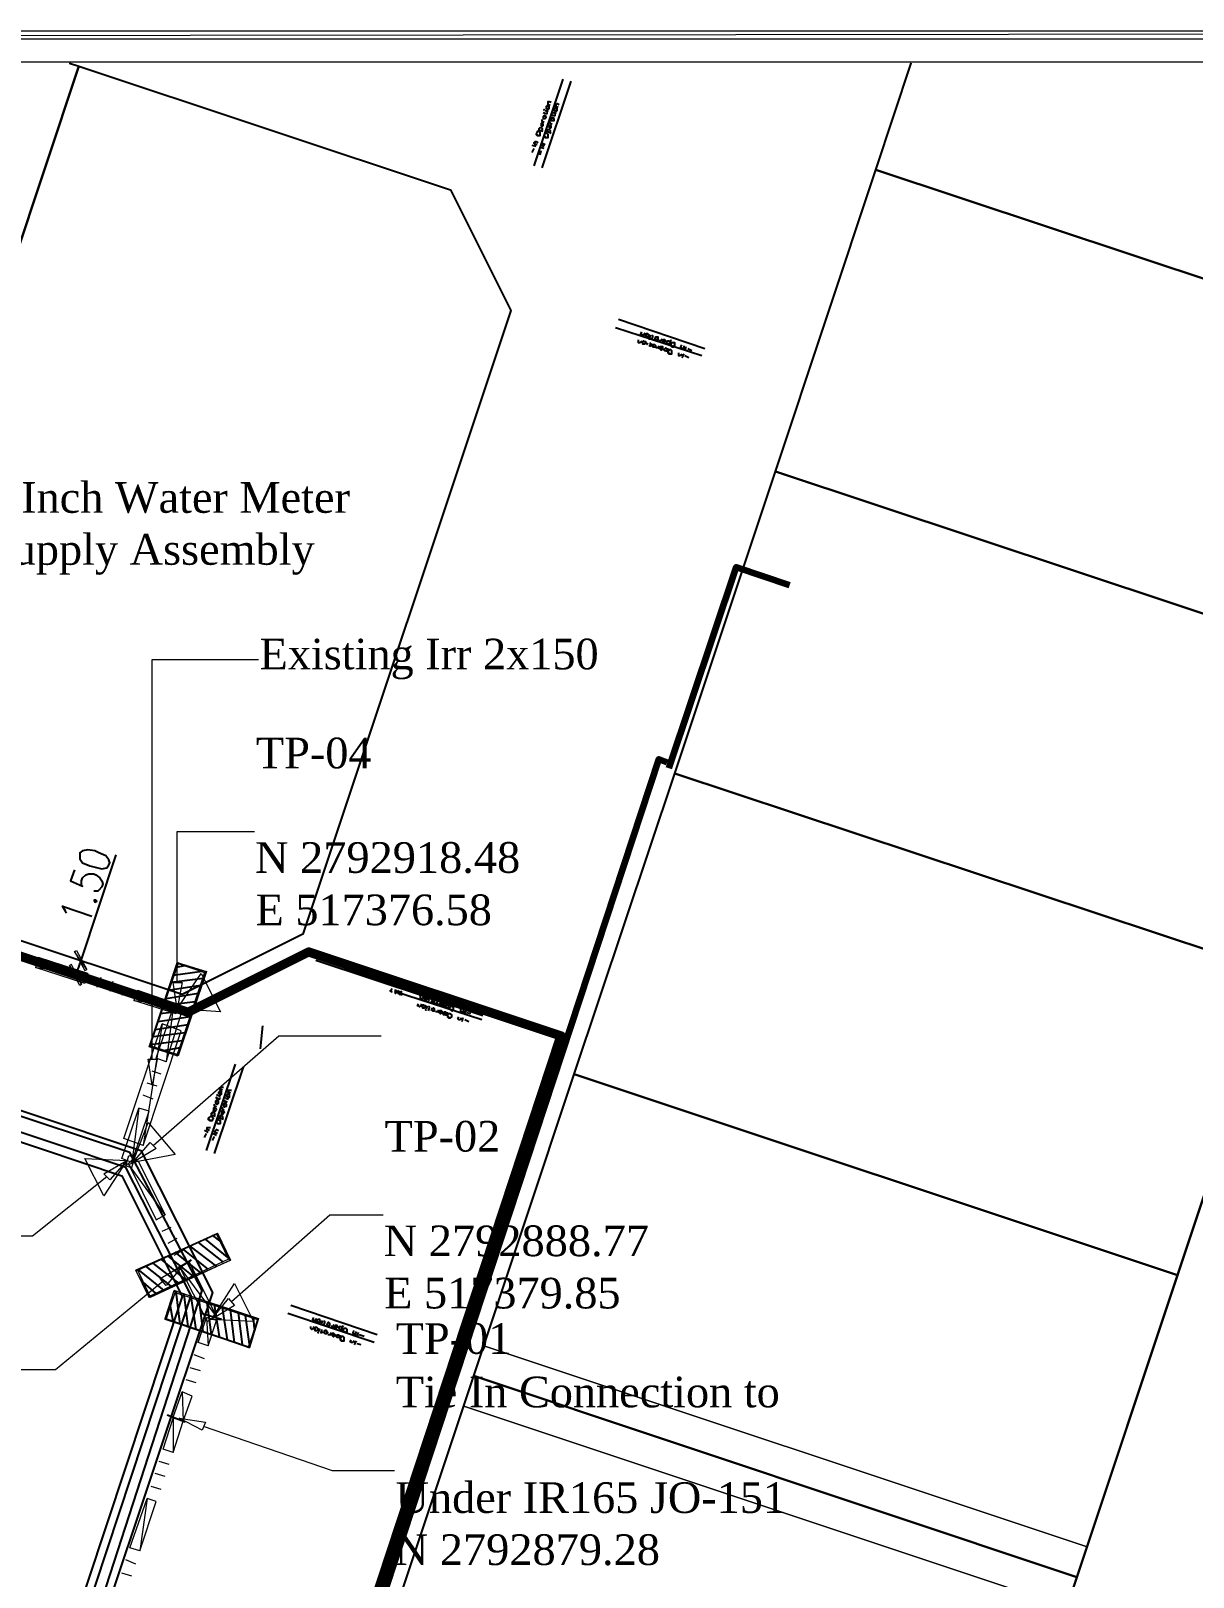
# Model space of a CAD drawing. Header units: inches. Extents: x 5 to 844, y 8 to 596.
# Drawn here: x 334.9 to 483.5, y 398.2 to 595.8 of the extents above; entities that cross this region are included whole.
import ezdxf

# ---------------------------------------------------------------- set-up
doc = ezdxf.new("R2010")
doc.units = ezdxf.units.IN
doc.header["$MEASUREMENT"] = 0
doc.layers.add('PDF_Geometry', color=7, linetype='Continuous')
doc.layers.add('PDF_Text', color=7, linetype='Continuous')
doc.styles.add('PDF Times New Roman', font='times.ttf')

msp = doc.modelspace()

# ---------------------------------------------------------------- linework, layer by layer
at = {"layer": 'PDF_Geometry', "lineweight": 0}
for points in [[(843.66, 595.79), (6.31, 594.76), (5.16, 595.79), (843.66, 595.79)], [(842.63, 594.76), (843.66, 595.79), (6.31, 594.76), (842.63, 594.76)], [(735.15, 157.65), (735.15, 591.8), (10.56, 591.8), (10.56, 12.74)], [(350.35, 464.39), (350.35, 515.43), (363.98, 515.43)], [(353.57, 474.16), (353.57, 493.45), (363.47, 493.45)], [(342, 475.83), (340.45, 478.15), (340.71, 478.28), (342, 475.83)], [(340.07, 476.48), (339.81, 476.35), (341.35, 473.9), (340.07, 476.48)], [(339.81, 476.35), (341.35, 473.9), (341.1, 473.78), (339.81, 476.35)], [(341.74, 475.7), (342, 475.83), (340.45, 478.15), (341.74, 475.7)], [(354.21, 474.16), (353.57, 470.82), (353.05, 474.16), (354.21, 474.16)], [(350.48, 453.33), (366.55, 467.35), (379.67, 467.35)], [(351, 464.39), (350.35, 461.05), (349.84, 464.39), (351, 464.39)], [(350.87, 452.95), (347.91, 451.15), (350.1, 453.72), (350.87, 452.95)], [(344.18, 449.73), (347.14, 451.41), (344.95, 448.96), (344.18, 449.73)], [(344.57, 449.35), (335.05, 441.76), (330.04, 441.76)], [(360.51, 433.41), (373.11, 444.46), (379.92, 444.46)], [(351.38, 436.36), (354.34, 438.04), (352.15, 435.46), (351.38, 436.36)], [(351.77, 435.98), (338.01, 424.66), (330.17, 424.66)], [(360.9, 432.89), (357.94, 431.09), (360.12, 433.79), (360.9, 432.89)], [(356.78, 416.95), (353.83, 418.49), (357.17, 417.98), (356.78, 416.95)], [(356.91, 417.46), (373.37, 411.81), (381.34, 411.81)]]:
    msp.add_lwpolyline(points, dxfattribs=at)
at = {"layer": 'PDF_Geometry', "color": 252, "lineweight": 20, "true_color": 0x989898}
for points in [[(10.69, 558.11), (10.94, 558.11), (30.74, 556.83), (35.11, 556.57), (54.91, 554.64), (74.58, 552.33), (81.65, 551.3), (101.19, 548.22), (120.74, 544.62), (137.32, 541.02), (156.61, 536.52), (175.76, 531.37), (192.22, 526.49), (211.12, 520.45), (223.72, 516.07), (248.92, 507.72), (306.64, 488.43), (354.21, 472.62), (369.64, 480.33), (396.25, 560.04), (388.54, 575.47), (340.97, 591.28), (339.81, 591.67)], [(533.04, 591.67), (532.79, 591.03), (519.93, 552.46), (507.2, 513.89), (494.35, 475.32), (481.49, 436.75), (455.78, 359.61), (442.92, 321.04), (432.76, 290.19), (440.35, 287.61), (437.91, 279.9), (430.19, 282.47), (427.62, 274.76), (371.7, 106.98), (448.83, 145.68), (597.33, 591.67)], [(447.42, 591.67), (442.92, 578.04), (430.06, 539.47), (417.21, 500.9), (404.35, 462.46), (392.78, 427.75), (469.92, 402.04), (481.49, 436.75), (494.35, 475.32), (507.2, 513.89), (519.93, 552.46), (532.79, 591.03), (533.04, 591.67)], [(182.58, 397.02), (201.22, 390.85), (262.93, 370.28), (314.48, 353.18), (329.91, 360.9), (354.21, 434.05), (346.5, 449.48), (295.07, 466.71), (233.36, 487.15), (215.75, 493.06), (197.36, 499.36), (178.72, 505.15)], [(390.21, 420.04), (467.35, 394.32), (469.92, 402.04), (392.78, 427.75), (390.21, 420.04)], [(353.05, 308.18), (430.19, 282.47), (442.92, 321.04), (455.78, 359.61), (467.35, 394.32), (390.21, 420.04), (378.64, 385.32), (365.91, 346.75), (353.05, 308.18)]]:
    msp.add_lwpolyline(points, dxfattribs=at)
at = {"layer": 'PDF_Geometry', "lineweight": 25}
for points in [[(339.81, 591.67), (340.97, 591.28), (323.87, 539.86), (266.02, 559.14), (276.81, 591.67)], [(306.64, 488.43), (323.87, 539.86), (340.97, 591.28), (388.54, 575.47), (396.25, 560.04), (369.64, 480.33), (354.21, 472.62), (306.64, 488.43)], [(597.33, 591.67), (448.83, 145.68), (371.7, 106.98), (427.62, 274.76), (430.19, 282.47), (437.91, 279.9), (440.35, 287.61), (432.76, 290.19), (442.92, 321.04), (455.78, 359.61), (481.49, 436.75), (494.35, 475.32), (507.2, 513.89), (519.93, 552.46), (532.79, 591.03), (533.04, 591.67)], [(530.6, 591.67), (532.79, 591.03), (519.93, 552.46), (442.92, 578.04), (447.42, 591.67)], [(399.21, 578.56), (402.94, 589.61)], [(400.24, 578.3), (403.97, 589.36)], [(400.37, 585.37), (400.75, 585.24), (400.88, 585.24), (400.88, 585.37)], [(400.75, 584.86), (400.49, 584.99), (400.49, 584.86), (400.37, 584.86), (400.37, 584.73), (400.37, 584.6), (400.49, 584.6), (400.62, 584.6), (400.75, 584.73), (400.75, 584.86)], [(400.49, 585.63), (400.49, 585.76), (400.49, 585.63)], [(400.49, 585.24), (400.62, 585.37)], [(400.62, 585.63), (401.01, 585.5)], [(400.75, 586.01), (400.75, 585.88), (400.88, 585.88), (400.88, 585.76), (401.01, 585.76), (401.14, 585.88), (401.14, 586.01), (401.14, 586.14), (401.01, 586.14), (400.88, 586.14), (400.75, 586.14), (400.75, 586.01)], [(401.27, 586.27), (400.88, 586.4)], [(401.01, 586.4), (401.01, 586.53), (401.01, 586.66), (401.01, 586.78), (401.14, 586.78), (401.39, 586.66)], [(401.39, 585.11), (401.78, 584.99), (401.91, 584.99), (401.91, 585.11)], [(401.52, 585.37), (401.52, 585.5), (401.52, 585.37)], [(401.52, 584.99), (401.65, 585.11)], [(401.65, 585.37), (402.04, 585.24)], [(401.78, 585.76), (401.78, 585.63), (401.91, 585.63), (401.91, 585.5), (402.04, 585.5), (402.17, 585.63), (402.17, 585.76), (402.17, 585.88), (402.04, 585.88), (401.91, 585.88), (401.78, 585.76)], [(402.29, 586.01), (401.91, 586.14)], [(402.04, 586.14), (402.04, 586.27), (402.04, 586.4), (402.17, 586.53), (402.42, 586.4)], [(400.37, 582.93), (399.85, 583.06), (399.85, 583.19), (399.85, 583.31), (399.98, 583.44), (400.11, 583.44), (400.24, 583.31), (400.24, 583.19), (400.11, 583.06)], [(400.11, 583.7), (400.24, 583.96), (400.24, 584.09), (400.11, 583.96), (400.11, 583.83), (400.11, 583.7), (400.24, 583.57), (400.37, 583.7), (400.37, 583.83), (400.37, 583.96)], [(400.24, 584.21), (400.24, 584.34), (400.24, 584.47)], [(400.49, 584.09), (400.24, 584.21), (400.37, 584.21)], [(400.88, 582.93), (400.88, 583.06), (401.01, 583.19), (401.14, 583.19), (401.27, 583.06), (401.27, 582.93), (401.14, 582.8)], [(401.14, 583.44), (401.27, 583.7), (401.14, 583.7), (401.14, 583.57), (401.14, 583.44), (401.27, 583.31), (401.39, 583.44), (401.39, 583.57), (401.39, 583.7)], [(401.27, 583.96), (401.27, 584.09), (401.27, 584.21)], [(401.52, 583.83), (401.27, 583.96), (401.39, 583.96)], [(401.78, 584.6), (401.52, 584.73), (401.52, 584.6), (401.39, 584.6), (401.39, 584.47), (401.39, 584.34), (401.52, 584.34), (401.65, 584.34), (401.78, 584.34), (401.78, 584.47), (401.78, 584.6)], [(399.47, 581), (398.95, 581.13)], [(399.34, 581.26), (399.21, 581.39), (399.21, 581.51), (399.34, 581.51), (399.34, 581.64), (399.47, 581.64), (399.72, 581.51)], [(399.59, 581.26), (399.21, 581.26)], [(399.47, 582.67), (399.47, 582.54), (399.59, 582.54), (399.59, 582.41), (399.72, 582.41), (399.85, 582.41), (399.98, 582.41), (399.98, 582.54), (399.98, 582.67), (399.98, 582.8), (399.85, 582.93), (399.72, 582.93), (399.59, 582.93), (399.59, 582.8), (399.47, 582.67)], [(400.24, 581.13), (400.24, 581.26), (400.37, 581.39), (400.62, 581.26)], [(400.49, 581), (400.24, 581.13), (400.37, 581)], [(400.49, 582.41), (400.49, 582.29), (400.62, 582.29), (400.62, 582.16), (400.75, 582.16), (400.88, 582.16), (401.01, 582.16), (401.01, 582.29), (401.01, 582.41), (401.01, 582.54), (400.88, 582.67), (400.75, 582.67), (400.62, 582.67), (400.49, 582.54), (400.49, 582.41)], [(401.39, 582.67), (400.88, 582.93), (400.88, 582.8)], [(398.95, 580.23), (399.21, 580.74)], [(400.49, 580.74), (399.98, 580.87)], [(399.98, 579.97), (400.11, 580.49)], [(430.06, 539.47), (442.92, 578.04), (519.93, 552.46), (507.2, 513.89), (430.06, 539.47)], [(420.68, 554.26), (409.62, 557.86)], [(421.06, 555.16), (410.01, 558.89)], [(413.22, 556.96), (413.09, 556.96), (412.97, 556.96), (412.84, 556.96), (412.84, 557.09), (412.97, 557.34)], [(412.84, 556.06), (412.71, 555.93), (412.58, 555.93), (412.58, 556.06), (412.58, 556.32)], [(412.97, 556.19), (412.84, 555.93)], [(413.22, 555.8), (413.35, 555.8), (413.48, 555.93), (413.48, 556.06), (413.35, 556.06), (413.22, 556.19), (413.09, 556.06), (413.09, 555.93), (413.09, 555.8), (413.22, 555.8)], [(413.35, 557.21), (413.22, 556.83)], [(413.61, 556.7), (413.74, 556.7), (413.87, 556.83), (413.87, 556.96), (413.74, 556.96), (413.74, 557.09), (413.61, 557.09), (413.48, 557.09), (413.48, 556.96), (413.48, 556.83), (413.48, 556.7), (413.61, 556.7)], [(413.61, 555.67), (413.74, 555.93)], [(413.61, 555.54), (413.61, 555.54)], [(413.99, 556.44), (413.87, 556.44), (413.99, 556.44)], [(414.12, 555.54), (413.87, 555.54)], [(413.99, 556.57), (414.12, 556.96)], [(413.99, 555.42), (414.12, 555.8), (413.99, 555.93)], [(414.25, 556.32), (414.38, 556.7), (414.38, 556.83), (414.25, 556.83)], [(414.38, 556.44), (414.25, 556.57)], [(414.25, 555.42), (414.38, 555.8)], [(414.38, 555.54), (414.38, 555.42), (414.51, 555.42), (414.64, 555.42), (414.76, 555.42), (414.76, 555.54), (414.64, 555.67), (414.51, 555.67), (414.38, 555.67)], [(414.64, 556.32), (414.76, 556.7), (414.89, 556.7), (415.02, 556.7), (415.02, 556.57), (415.02, 556.44), (415.02, 556.32), (414.89, 556.32), (414.76, 556.32), (414.76, 556.44), (414.64, 556.44)], [(415.15, 555.29), (415.02, 555.29), (414.89, 555.29), (414.76, 555.29)], [(415.15, 555.54), (415.02, 555.16)], [(415.41, 556.19), (415.28, 556.19), (415.15, 556.19)], [(415.66, 555.16), (415.28, 555.29), (415.28, 555.16), (415.41, 555.03), (415.54, 555.03), (415.54, 555.16), (415.66, 555.16), (415.66, 555.29), (415.66, 555.42), (415.54, 555.42), (415.41, 555.42), (415.28, 555.42)], [(415.54, 556.44), (415.41, 556.19), (415.41, 556.32)], [(415.92, 556.06), (415.66, 556.19), (415.66, 556.06), (415.79, 556.06), (415.92, 556.06), (416.05, 556.19), (415.92, 556.32), (415.79, 556.32), (415.66, 556.32)], [(416.18, 554.9), (416.05, 554.9), (415.92, 554.9), (415.79, 555.03), (415.92, 555.16), (416.05, 555.29), (416.18, 555.16), (416.31, 555.03)], [(416.69, 556.32), (416.56, 555.8), (416.44, 555.8), (416.31, 555.8), (416.18, 555.93), (416.18, 556.06), (416.31, 556.19), (416.44, 556.19), (416.56, 556.06)], [(416.18, 554.77), (416.31, 555.29)], [(416.95, 555.42), (417.08, 555.42), (417.08, 555.54), (417.21, 555.54), (417.21, 555.67), (417.21, 555.8), (417.21, 555.93), (417.08, 555.93), (416.95, 555.93), (416.82, 555.93), (416.69, 555.8), (416.69, 555.67), (416.69, 555.54), (416.82, 555.54), (416.82, 555.42), (416.95, 555.42)], [(418.36, 555.29), (418.24, 555.16), (418.11, 555.16), (418.11, 555.29), (417.98, 555.29), (417.98, 555.42), (418.11, 555.67)], [(418.36, 555.54), (418.36, 555.16)], [(418.62, 555.42), (418.49, 554.9)], [(416.56, 554.52), (416.69, 554.52), (416.82, 554.52), (416.82, 554.64), (416.82, 554.77), (416.82, 554.9), (416.69, 555.03), (416.56, 555.03), (416.44, 555.03), (416.44, 554.9), (416.31, 554.77), (416.31, 554.64), (416.44, 554.64), (416.44, 554.52), (416.56, 554.52)], [(417.98, 554.39), (417.85, 554.26), (417.72, 554.26), (417.72, 554.39), (417.72, 554.64)], [(418.11, 554.52), (417.98, 554.26)], [(418.36, 554.52), (418.11, 554)], [(419.01, 554), (418.49, 554.26)], [(419.39, 554.9), (418.88, 555.16)], [(417.21, 500.9), (430.06, 539.47), (507.2, 513.89), (494.35, 475.32), (417.21, 500.9)], [(404.35, 462.46), (417.21, 500.9), (494.35, 475.32), (481.49, 436.75), (404.35, 462.46)], [(345.73, 490.49), (341.23, 476.99), (340.58, 475.06)], [(341.35, 476.99), (341.23, 476.99)], [(340.71, 475.06), (340.71, 475.06)], [(381.08, 472.88), (380.95, 473.13), (380.7, 473)], [(380.95, 473.13), (381.08, 473.39)], [(392.52, 469.41), (381.34, 473)], [(381.85, 473.13), (381.47, 472.75), (381.47, 473.26)], [(381.72, 473), (381.47, 473.13)], [(392.78, 470.43), (381.72, 474.03)], [(382.24, 472.49), (382.24, 473), (381.98, 472.62), (381.98, 473), (381.72, 472.75)], [(385.07, 472.36), (384.94, 472.1), (384.81, 472.1), (384.68, 472.1), (384.68, 472.23), (384.68, 472.49)], [(384.68, 471.2), (384.55, 471.08), (384.42, 471.2), (384.3, 471.2), (384.42, 471.46)], [(384.81, 471.46), (384.68, 471.08)], [(385.07, 470.95), (385.19, 470.95), (385.32, 471.08), (385.32, 471.2), (385.19, 471.2), (385.07, 471.33), (384.94, 471.2), (384.94, 471.08), (384.94, 470.95), (385.07, 470.95)], [(385.32, 471.85), (385.45, 471.98), (385.58, 471.98), (385.58, 472.1), (385.58, 472.23), (385.45, 472.23), (385.32, 472.23), (385.19, 472.23), (385.19, 472.1), (385.19, 471.98), (385.32, 471.98), (385.32, 471.85)], [(385.45, 470.69), (385.32, 470.69), (385.45, 470.69)], [(385.45, 470.82), (385.58, 471.2)], [(385.71, 471.85), (385.84, 472.1)], [(385.71, 471.59), (385.71, 471.72), (385.71, 471.59)], [(385.71, 470.56), (385.84, 470.95), (385.84, 471.08), (385.71, 471.08)], [(385.84, 470.69), (385.71, 470.69)], [(386.22, 471.59), (385.97, 471.72)], [(386.09, 471.46), (386.22, 471.85), (386.22, 471.98), (386.09, 471.98), (386.09, 472.1)], [(386.09, 470.56), (386.22, 470.95)], [(386.09, 470.69), (386.22, 470.56), (386.35, 470.56), (386.48, 470.56), (386.48, 470.69), (386.48, 470.82), (386.35, 470.82), (386.35, 470.95), (386.22, 470.82)], [(386.48, 471.85), (386.35, 471.59), (386.48, 471.59), (386.61, 471.46), (386.74, 471.59), (386.87, 471.59), (386.87, 471.72), (386.74, 471.85), (386.61, 471.85), (386.48, 471.85)], [(386.87, 470.43), (386.74, 470.43), (386.61, 470.43)], [(387.25, 471.46), (387.12, 471.46), (386.99, 471.33), (386.87, 471.46)], [(386.99, 470.69), (386.87, 470.31)], [(387.25, 471.72), (387.12, 471.33)], [(387.38, 470.31), (387.12, 470.43), (387.12, 470.31), (387.25, 470.18), (387.38, 470.31), (387.51, 470.31), (387.51, 470.43), (387.38, 470.56), (387.25, 470.56), (387.12, 470.56)], [(387.77, 471.33), (387.38, 471.46), (387.38, 471.33), (387.38, 471.2), (387.51, 471.2), (387.64, 471.2), (387.77, 471.33), (387.77, 471.46), (387.64, 471.46), (387.64, 471.59), (387.51, 471.59), (387.38, 471.46)], [(388.02, 470.05), (387.89, 470.05), (387.77, 470.05), (387.64, 470.05), (387.64, 470.18), (387.64, 470.31), (387.77, 470.31), (387.77, 470.43), (387.89, 470.43), (387.89, 470.31), (388.02, 470.31), (388.02, 470.18)], [(388.28, 471.08), (388.15, 470.95), (388.02, 471.08), (387.89, 471.08), (387.89, 471.2), (388.02, 471.33), (388.15, 471.33), (388.28, 471.33), (388.28, 471.2)], [(388.02, 469.92), (388.15, 470.43)], [(388.28, 470.95), (388.41, 471.46)], [(388.67, 470.56), (388.79, 470.56), (388.79, 470.69), (388.92, 470.69), (388.92, 470.82), (388.92, 470.95), (388.92, 471.08), (388.79, 471.08), (388.67, 471.2), (388.54, 471.08), (388.41, 470.95), (388.41, 470.82), (388.54, 470.69), (388.67, 470.56)], [(390.08, 470.43), (389.95, 470.43), (389.82, 470.43), (389.82, 470.56), (389.82, 470.82)], [(390.21, 470.69), (390.08, 470.31)], [(390.47, 470.56), (390.21, 470.05)], [(391.11, 470.18), (390.59, 470.31)], [(388.41, 469.66), (388.54, 469.66), (388.67, 469.79), (388.67, 469.92), (388.67, 470.05), (388.54, 470.18), (388.41, 470.18), (388.28, 470.18), (388.15, 470.05), (388.15, 469.92), (388.15, 469.79), (388.28, 469.79), (388.28, 469.66), (388.41, 469.66)], [(389.82, 469.53), (389.69, 469.41), (389.57, 469.41), (389.44, 469.53), (389.57, 469.79)], [(389.82, 469.66), (389.82, 469.41)], [(390.08, 469.66), (389.95, 469.15)], [(390.85, 469.15), (390.34, 469.41)], [(262.93, 370.28), (279, 418.49), (295.07, 466.71), (346.5, 449.48), (354.21, 434.05), (329.91, 360.9), (314.48, 353.18), (262.93, 370.28)], [(357.3, 452.69), (361.02, 463.75)], [(358.32, 452.31), (362.05, 463.36)], [(481.49, 436.75), (468.63, 398.18), (391.49, 423.89), (404.35, 462.46), (481.49, 436.75)], [(359.35, 460.41), (358.97, 460.53)], [(359.1, 460.53), (359.1, 460.66), (359.1, 460.79), (359.22, 460.79), (359.48, 460.79)], [(358.32, 458.35), (358.32, 458.48), (358.32, 458.61)], [(358.45, 459.51), (358.84, 459.25), (358.97, 459.25), (358.97, 459.38), (359.1, 459.38)], [(358.84, 458.99), (358.58, 459.12), (358.58, 458.99), (358.45, 458.99), (358.45, 458.86), (358.45, 458.73), (358.58, 458.73), (358.58, 458.61), (358.71, 458.61), (358.71, 458.73), (358.84, 458.73), (358.84, 458.86), (358.84, 458.99)], [(358.58, 459.76), (358.71, 459.76), (358.58, 459.76)], [(358.58, 459.25), (358.71, 459.51)], [(358.71, 459.76), (359.1, 459.63)], [(358.84, 460.15), (358.84, 460.02), (358.97, 460.02), (358.97, 459.89), (359.1, 459.89), (359.22, 459.89), (359.22, 460.02), (359.22, 460.15), (359.22, 460.28), (359.1, 460.28), (358.97, 460.28), (358.97, 460.15), (358.84, 460.15)], [(359.48, 459.12), (359.87, 458.86), (360, 458.99)], [(359.87, 458.61), (359.61, 458.73), (359.61, 458.61), (359.48, 458.61), (359.48, 458.48), (359.48, 458.35), (359.61, 458.35), (359.61, 458.22), (359.74, 458.35), (359.87, 458.35), (359.87, 458.48), (359.87, 458.61)], [(359.61, 459.38), (359.61, 459.51), (359.61, 459.38)], [(359.61, 458.86), (359.74, 459.12)], [(359.74, 459.38), (360.12, 459.25)], [(359.87, 459.76), (359.87, 459.63), (360, 459.63), (360, 459.51), (360.12, 459.51), (360.25, 459.51), (360.25, 459.63), (360.25, 459.76), (360.25, 459.89), (360.12, 459.89), (360, 459.89), (359.87, 459.76)], [(360.38, 460.02), (360, 460.15)], [(360.12, 460.15), (360.12, 460.28), (360.12, 460.41), (360.25, 460.41), (360.51, 460.41)], [(357.55, 456.81), (357.55, 456.68), (357.68, 456.68), (357.68, 456.55), (357.81, 456.55), (357.94, 456.55), (358.07, 456.55), (358.07, 456.68), (358.2, 456.81), (358.07, 456.93), (357.94, 457.06), (357.81, 457.06), (357.68, 456.93), (357.55, 456.81)], [(358.45, 457.06), (357.94, 457.19), (357.94, 457.32), (357.94, 457.45), (358.07, 457.45), (358.07, 457.58), (358.2, 457.58), (358.32, 457.45), (358.32, 457.32), (358.32, 457.19), (358.2, 457.19)], [(358.2, 457.71), (358.32, 458.09), (358.2, 458.09), (358.2, 457.96), (358.2, 457.83), (358.2, 457.71), (358.32, 457.71), (358.45, 457.71), (358.45, 457.83), (358.58, 457.96), (358.45, 458.09)], [(358.58, 458.22), (358.32, 458.35), (358.45, 458.35)], [(358.58, 456.42), (358.58, 456.29), (358.71, 456.16), (358.84, 456.16), (358.97, 456.16), (359.1, 456.16), (359.1, 456.29), (359.1, 456.42), (359.1, 456.55), (358.97, 456.55), (358.84, 456.68), (358.71, 456.68), (358.71, 456.55), (358.58, 456.42)], [(359.48, 456.68), (358.97, 456.81), (358.97, 456.93), (358.97, 457.06), (359.1, 457.06), (359.1, 457.19), (359.22, 457.19), (359.35, 457.06), (359.35, 456.93), (359.35, 456.81), (359.22, 456.81)], [(359.22, 457.32), (359.35, 457.71), (359.22, 457.71), (359.22, 457.58), (359.22, 457.45), (359.22, 457.32), (359.35, 457.32), (359.48, 457.45), (359.61, 457.58), (359.48, 457.58), (359.48, 457.71)], [(359.35, 457.96), (359.35, 458.09), (359.35, 458.22)], [(359.61, 457.83), (359.35, 457.96), (359.48, 457.96)], [(357.55, 455.01), (357.04, 455.26)], [(357.04, 454.36), (357.3, 454.88)], [(357.68, 455.26), (357.3, 455.39)], [(357.42, 455.39), (357.42, 455.52), (357.42, 455.65), (357.55, 455.65), (357.81, 455.65)], [(358.58, 454.62), (358.07, 454.88)], [(358.45, 455.01), (358.45, 455.13), (358.32, 455.13), (358.45, 455.26), (358.58, 455.39), (358.84, 455.26)], [(358.71, 454.88), (358.32, 455.01)], [(358.07, 453.98), (358.32, 454.49)], [(379.15, 429.16), (368.1, 432.89)], [(378.77, 428.14), (367.71, 431.86)], [(371.31, 430.96), (371.18, 430.96), (371.05, 430.96), (370.92, 430.96), (370.92, 431.09), (371.05, 431.35)], [(371.31, 431.22), (371.31, 430.84)], [(371.7, 430.71), (371.82, 430.71), (371.82, 430.84), (371.95, 430.84), (371.82, 430.96), (371.82, 431.09), (371.7, 431.09), (371.57, 431.09), (371.44, 430.96), (371.44, 430.84), (371.57, 430.84), (371.57, 430.71), (371.7, 430.71)], [(372.08, 430.58), (372.21, 430.96)], [(372.34, 430.32), (372.47, 430.71), (372.47, 430.84), (372.34, 430.84)], [(370.92, 429.94), (370.8, 429.81), (370.67, 429.94), (370.67, 430.06), (370.67, 430.19)], [(371.05, 430.19), (370.92, 429.81)], [(371.31, 429.68), (371.44, 429.68), (371.57, 429.81), (371.57, 429.94), (371.44, 430.06), (371.31, 430.06), (371.18, 430.06), (371.18, 429.94), (371.18, 429.81), (371.18, 429.68), (371.31, 429.68)], [(371.7, 429.42), (371.57, 429.42), (371.7, 429.42)], [(371.7, 429.55), (371.82, 429.94)], [(372.08, 430.45), (371.95, 430.45), (372.08, 430.45)], [(371.95, 429.29), (372.08, 429.68), (372.08, 429.81)], [(372.21, 429.42), (371.95, 429.42)], [(372.47, 430.45), (372.34, 430.58)], [(372.34, 429.29), (372.47, 429.68)], [(372.34, 429.42), (372.47, 429.29), (372.6, 429.29), (372.72, 429.29), (372.85, 429.42), (372.72, 429.42), (372.72, 429.55), (372.6, 429.68), (372.47, 429.68), (372.47, 429.55)], [(372.85, 430.71), (372.72, 430.45), (372.85, 430.32), (372.98, 430.32), (373.11, 430.32), (373.11, 430.45), (373.11, 430.58), (372.98, 430.71), (372.85, 430.71)], [(373.11, 429.16), (372.98, 429.16), (372.85, 429.16)], [(373.24, 429.42), (373.11, 429.04)], [(373.5, 430.19), (373.37, 430.19), (373.24, 430.19)], [(373.75, 429.04), (373.37, 429.16), (373.37, 429.04), (373.5, 428.91), (373.62, 428.91), (373.62, 429.04), (373.75, 429.04), (373.75, 429.16), (373.62, 429.29), (373.5, 429.29), (373.37, 429.29)], [(373.62, 430.45), (373.5, 430.19), (373.5, 430.32)], [(374.01, 430.06), (373.62, 430.19), (373.62, 430.06), (373.75, 430.06), (373.88, 430.06), (374.01, 430.06), (374.01, 430.19), (374.01, 430.32), (373.88, 430.32), (373.75, 430.32)], [(374.27, 428.78), (374.14, 428.78), (374.01, 428.78), (373.88, 428.91), (373.88, 429.04), (374.01, 429.04), (374.01, 429.16), (374.14, 429.16), (374.27, 429.04), (374.27, 428.91)], [(374.52, 429.81), (374.4, 429.81), (374.27, 429.94), (374.27, 430.06), (374.27, 430.19), (374.4, 430.19), (374.52, 430.19), (374.65, 430.06)], [(374.27, 428.65), (374.4, 429.16)], [(374.65, 428.39), (374.78, 428.39), (374.91, 428.39), (374.91, 428.52), (374.91, 428.65), (374.91, 428.78), (374.78, 428.91), (374.65, 428.91), (374.52, 428.91), (374.52, 428.78), (374.4, 428.65), (374.4, 428.52), (374.52, 428.52), (374.52, 428.39), (374.65, 428.39)], [(374.78, 430.32), (374.52, 429.81), (374.65, 429.81)], [(375.04, 429.42), (375.17, 429.42), (375.17, 429.55), (375.3, 429.55), (375.3, 429.68), (375.3, 429.81), (375.17, 429.94), (375.04, 429.94), (374.91, 429.94), (374.78, 429.81), (374.78, 429.68), (374.78, 429.55), (374.91, 429.55), (375.04, 429.42)], [(376.32, 429.16), (376.2, 429.16), (376.2, 429.29), (376.07, 429.29), (376.07, 429.42), (376.2, 429.68)], [(376.45, 429.55), (376.32, 429.16), (376.45, 429.29)], [(376.71, 429.42), (376.58, 428.91)], [(377.48, 428.91), (376.84, 429.16)], [(376.07, 428.26), (375.94, 428.14), (375.81, 428.14), (375.81, 428.26), (375.68, 428.26), (375.81, 428.52)], [(376.2, 428.39), (376.07, 428.14)], [(376.45, 428.39), (376.2, 427.88)], [(377.1, 427.88), (376.58, 428.01)], [(468.63, 398.18), (455.78, 359.61), (378.64, 385.32), (391.49, 423.89), (468.63, 398.18)]]:
    msp.add_lwpolyline(points, dxfattribs=at)
at = {"layer": 'PDF_Geometry', "color": 1, "lineweight": 90}
for points in [[(416.44, 501.55), (425.05, 527.26), (431.86, 524.95)], [(435.98, 281.83), (434.44, 277.59), (349.45, 306.51), (402.42, 467.22), (370.41, 477.89), (354.98, 470.18), (292.24, 491.13), (296.23, 503.09)], [(435.59, 281.96), (434.31, 277.97), (349.84, 306.77), (402.81, 467.48), (370.41, 478.28), (354.98, 470.56), (292.63, 491.39), (296.49, 503.09)], [(435.21, 281.96), (434.31, 279.51), (351, 307.93), (415.15, 502.7), (416.18, 502.32)]]:
    msp.add_lwpolyline(points, dxfattribs=at)
at = {"layer": 'PDF_Geometry', "color": 3, "lineweight": 25}
msp.add_lwpolyline([(179.88, 509), (198.52, 503.22), (217.03, 496.79), (249.94, 485.86), (264.6, 480.85), (348.94, 452.69), (358.07, 434.56), (336.47, 369.9), (366.68, 359.87), (348.94, 306.64), (418.11, 283.5), (432.12, 279.26), (434.31, 285.94)], dxfattribs=at)
at = {"layer": 'PDF_Geometry', "color": 5, "lineweight": 25}
for points in [[(341.1, 490.49), (341.1, 489.98), (341.48, 489.46), (342.38, 489.08), (342.9, 488.95), (343.93, 488.69), (344.57, 488.82), (344.83, 489.2), (344.95, 489.46), (344.83, 489.85), (344.44, 490.36), (343.54, 490.75), (343.03, 491), (342.13, 491.13), (341.48, 491), (341.1, 490.75), (341.1, 490.49)], [(340.45, 488.56), (339.94, 487.15), (341.48, 486.5), (341.35, 486.63), (341.35, 487.15), (341.48, 487.53), (341.87, 487.92), (342.25, 488.05), (342.9, 488.05), (343.15, 487.92), (343.67, 487.53), (343.93, 487.15), (344.05, 486.76), (343.93, 486.38), (343.54, 485.99), (343.41, 485.86), (342.9, 485.86)], [(342.9, 484.7), (343.03, 484.45), (343.28, 484.58), (343.15, 484.7), (342.9, 484.7)], [(339.43, 483.03), (339.3, 483.29), (338.91, 483.93), (342.64, 482.65)]]:
    msp.add_lwpolyline(points, dxfattribs=at)
at = {"layer": 'PDF_Geometry', "color": 1, "lineweight": 0}
for points in [[(335.83, 477.38), (335.44, 476.09), (342.13, 475.32), (335.83, 477.38)], [(335.44, 476.09), (342.13, 475.32), (341.74, 474.03), (335.44, 476.09)], [(343.8, 474.8), (343.28, 473.52)], [(345.34, 474.29), (344.95, 473)], [(346.88, 473.65), (346.5, 472.49)], [(348.55, 473.13), (348.04, 471.85), (353.83, 471.33), (348.55, 473.13)], [(348.04, 471.85), (353.83, 471.33), (353.44, 470.18), (348.04, 471.85)], [(353.05, 470.95), (352.15, 464.01), (350.87, 464.52), (353.05, 470.95)], [(354.21, 470.56), (353.05, 470.95), (352.15, 464.01), (354.21, 470.56)], [(351.51, 462.46), (350.35, 462.85)], [(351, 460.92), (349.71, 461.31)], [(350.48, 459.25), (349.2, 459.76)], [(348.68, 458.09), (347.78, 451.15), (346.5, 451.66), (348.68, 458.09)], [(349.97, 457.71), (348.68, 458.09), (347.78, 451.15), (349.97, 457.71)], [(348.17, 451.79), (347.01, 450.76), (347.4, 452.05), (348.17, 451.79)], [(347.78, 450.51), (348.17, 451.79), (347.01, 450.76), (347.78, 450.51)], [(352.03, 444.46), (347.4, 450.89), (348.55, 451.41), (352.03, 444.46)], [(347.4, 450.89), (348.55, 451.41)], [(350.87, 443.82), (352.03, 444.46), (347.4, 450.89), (350.87, 443.82)], [(351.64, 442.41), (352.8, 442.92)], [(352.41, 440.86), (353.57, 441.51)], [(353.18, 439.32), (354.34, 439.96)], [(358.58, 431.48), (353.83, 437.91), (355.11, 438.42), (358.58, 431.48)], [(357.42, 430.84), (358.58, 431.48), (353.83, 437.91), (357.42, 430.84)], [(357.3, 431.35), (357.55, 427.75), (356.27, 428.14), (357.3, 431.35)], [(358.58, 430.96), (357.3, 431.35), (357.55, 427.75), (358.58, 430.96)], [(356.53, 424.54), (355.24, 424.92)], [(357.04, 426.08), (355.75, 426.59)], [(356.01, 422.99), (354.73, 423.38)], [(354.21, 421.84), (354.34, 418.11), (353.05, 418.62), (354.21, 421.84)], [(355.5, 421.32), (354.21, 421.84), (354.34, 418.11), (355.5, 421.32)], [(353.05, 418.49), (353.05, 414.12), (351.77, 414.51), (353.05, 418.49)], [(354.34, 418.11), (353.05, 418.49), (353.05, 414.12), (354.34, 418.11)], [(352.03, 411.04), (350.74, 411.42)], [(352.54, 412.58), (351.25, 412.97)], [(351.51, 409.37), (350.23, 409.75)], [(349.71, 408.21), (348.81, 401.52), (347.53, 401.91), (349.71, 408.21)], [(350.87, 407.82), (349.71, 408.21), (348.81, 401.52), (350.87, 407.82)], [(348.3, 399.85), (347.01, 400.37)], [(347.78, 398.31), (346.5, 398.69)]]:
    msp.add_lwpolyline(points, dxfattribs=at)
at = {"layer": 'PDF_Geometry', "color": 6, "lineweight": 0}
for points in [[(353.57, 476.73), (353.7, 476.6), (349.97, 465.93), (353.57, 476.73)], [(353.7, 476.6), (349.97, 465.93), (350.1, 466.06), (353.7, 476.6)], [(357.3, 475.58), (357.04, 475.45), (353.57, 476.73), (357.3, 475.58)], [(357.04, 475.45), (353.57, 476.73), (353.7, 476.6), (357.04, 475.45)], [(353.7, 464.78), (353.57, 464.91), (357.3, 475.58), (353.7, 464.78)], [(353.57, 464.91), (357.3, 475.58), (357.04, 475.45), (353.57, 464.91)], [(349.97, 465.93), (350.1, 466.06), (353.57, 464.78), (349.97, 465.93)], [(350.1, 466.06), (353.57, 464.78), (353.7, 464.91), (350.1, 466.06)], [(358.71, 442.15), (358.58, 442.02), (348.3, 437.39), (358.71, 442.15)], [(358.58, 442.02), (348.3, 437.39), (348.55, 437.39), (358.58, 442.02)], [(360.12, 438.81), (358.71, 442.15), (358.58, 442.02), (360.12, 438.81)], [(360.38, 438.68), (360.12, 438.81), (358.71, 442.15), (360.38, 438.68)], [(349.97, 434.05), (360.38, 438.68), (360.12, 438.81), (349.97, 434.05)], [(348.3, 437.39), (348.55, 437.39), (349.97, 433.92), (348.3, 437.39)], [(348.55, 437.39), (349.97, 433.92), (350.1, 434.05), (348.55, 437.39)], [(350.1, 433.92), (349.97, 434.05), (360.38, 438.68), (350.1, 433.92)], [(353.18, 434.82), (353.31, 434.56), (352.03, 431.22), (353.18, 434.82)], [(363.98, 431.22), (363.85, 431.09), (353.18, 434.82), (363.98, 431.22)], [(363.85, 431.09), (353.18, 434.82), (353.31, 434.56), (363.85, 431.09)], [(353.31, 434.56), (352.03, 431.22), (352.15, 431.09), (353.31, 434.56)], [(352.03, 431.09), (352.03, 431.22), (362.82, 427.49), (352.03, 431.09)], [(352.03, 431.22), (362.82, 427.49), (362.7, 427.62), (352.03, 431.22)], [(362.82, 427.49), (362.7, 427.62), (363.98, 431.22), (362.82, 427.49)], [(362.7, 427.62), (363.98, 431.22), (363.85, 431.09), (362.7, 427.62)]]:
    msp.add_lwpolyline(points, dxfattribs=at)
at = {"layer": 'PDF_Geometry', "color": 6, "lineweight": 25}
for points in [[(354.73, 476.35), (353.44, 476.09)], [(392.65, 469.92), (371.31, 476.99)], [(356.91, 474.68), (352.8, 474.16)], [(356.78, 475.58), (353.05, 475.06)], [(356.27, 472.75), (352.15, 472.1)], [(356.53, 473.78), (352.41, 473.13)], [(355.63, 470.69), (351.38, 470.18)], [(355.88, 471.72), (351.77, 471.2)], [(353.57, 470.82), (353.57, 470.82)], [(354.98, 468.76), (350.74, 468.12)], [(355.24, 469.79), (351.13, 469.15)], [(432.76, 282.99), (431.86, 280.8), (352.41, 307.93), (365.78, 348.17), (332.74, 360.64), (356.78, 434.82), (347.53, 452.43), (300.08, 468.12), (296.74, 457.83)], [(354.21, 466.71), (350.1, 466.19)], [(354.6, 467.73), (350.48, 467.22)], [(434.05, 282.73), (433.15, 279.39), (351.38, 307.28), (364.5, 347.14), (330.81, 360), (355.37, 434.18), (347.01, 450.51), (302.4, 465.42), (299.96, 457.32)], [(353.95, 465.81), (351.77, 465.42)], [(359.48, 438.42), (356.27, 440.99)], [(360, 439.06), (357.17, 441.38)], [(359.22, 440.99), (358.07, 441.89)], [(354.73, 436.11), (351.51, 438.81)], [(355.63, 436.62), (352.41, 439.19)], [(356.65, 437.01), (353.31, 439.71)], [(357.55, 437.52), (354.34, 440.09)], [(358.58, 437.91), (355.24, 440.48)], [(351.9, 434.82), (348.55, 437.52)], [(352.8, 435.34), (349.58, 437.91)], [(353.83, 435.72), (350.48, 438.29)], [(354.34, 438.04), (354.34, 438.04)], [(350.87, 434.44), (349.2, 435.85)], [(353.05, 430.84), (352.67, 433.02)], [(353.95, 430.45), (353.44, 434.69)], [(354.98, 430.19), (354.47, 434.31)], [(356.01, 429.81), (355.37, 434.05)], [(356.91, 429.55), (356.4, 433.66)], [(357.94, 429.16), (357.42, 433.28)], [(358.97, 428.91), (358.32, 433.02)], [(357.94, 431.09), (357.94, 431.09)], [(360, 428.52), (359.35, 432.64)], [(360.9, 428.14), (360.38, 432.38)], [(361.92, 427.88), (361.41, 431.99)], [(362.82, 428.01), (362.31, 431.61)], [(363.47, 429.94), (363.34, 431.35)]]:
    msp.add_lwpolyline(points, dxfattribs=at)
at = {"layer": 'PDF_Geometry', "color": 92, "lineweight": 0, "true_color": 0x00b800}
for points in [[(356.65, 475.32), (359.1, 470.43), (353.57, 470.82), (356.65, 475.32)], [(349.84, 456.29), (353.31, 452.18), (347.91, 451.15), (349.84, 456.29)], [(344.18, 446.91), (341.74, 451.66), (347.14, 451.41), (344.18, 446.91)], [(360.9, 435.72), (363.34, 430.84), (357.94, 431.09), (360.9, 435.72)]]:
    msp.add_lwpolyline(points, dxfattribs=at)
at = {"layer": 'PDF_Geometry', "color": 3, "lineweight": 0}
for points in [[(351.64, 468.89), (349.2, 453.33), (346.75, 454.23), (351.64, 468.89)], [(354.08, 467.99), (351.64, 468.89), (349.2, 453.33), (354.08, 467.99)]]:
    msp.add_lwpolyline(points, dxfattribs=at)
at = {"layer": 'PDF_Geometry', "color": 2, "lineweight": 25}
for points in [[(364.24, 465.68), (364.5, 468.63)], [(355.37, 438.68), (353.31, 437.39)], [(359.22, 431.09), (356.65, 431.86)], [(354.6, 417.98), (352.28, 418.88)]]:
    msp.add_lwpolyline(points, dxfattribs=at)

# ---------------------------------------------------------------- texts
at = {"layer": 'PDF_Text', "char_height": 3.9182, "attachment_point": 7, "style": 'PDF Times New Roman'}
for s, insert in [('\\W0.999544;1 Inch Water Meter', (329.18, 534.11)), ('\\W0.999489;Supply Assembly', (329.25, 526.27)), ('\\W0.999350;Existing Irr 2x150', (364.1, 512.9)), ('\\W1.001546;N 2792918.48', (363.52, 488.1)), ('\\W0.999186;E 517376.58', (363.59, 481.41)), ('\\W1.001835;N 2792888.77', (379.98, 439.11)), ('\\W0.999286;E 517379.85', (380.04, 432.43)), ('\\W0.999494;Tie In Connection to', (381.51, 419.82)), ('\\W0.999284;Under IR165 JO-151', (381.5, 406.32)), ('\\W1.001546;N 2792879.28', (381.39, 399.64))]:
    msp.add_mtext(s, dxfattribs=dict(at, insert=insert))
at = {"layer": 'PDF_Text', "color": 6, "char_height": 3.9182, "attachment_point": 7, "style": 'PDF Times New Roman'}
for s, insert in [('\\W0.999147;TP-04', (363.64, 501.48)), ('\\W0.999122;TP-02', (380.1, 452.5)), ('\\W0.999137;TP-01', (381.51, 426.65))]:
    msp.add_mtext(s, dxfattribs=dict(at, insert=insert))

doc.saveas('drawing.dxf')
